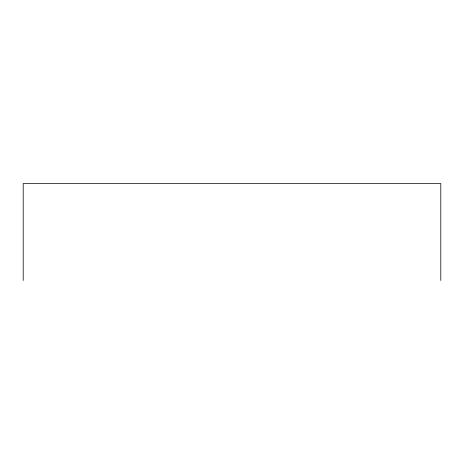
<?xml version="1.0" encoding="UTF-8"?>
<svg xmlns="http://www.w3.org/2000/svg" width="464" height="464" viewBox="0 0 464 464"><rect width="100%" height="100%" fill="white"/><g stroke="black" fill="none" stroke-linecap="round" stroke-linejoin="round"><path stroke-width="0.7" d="M440.8 280.447L440.8 183.553L23.2 183.553L23.2 280.447"/></g></svg>
